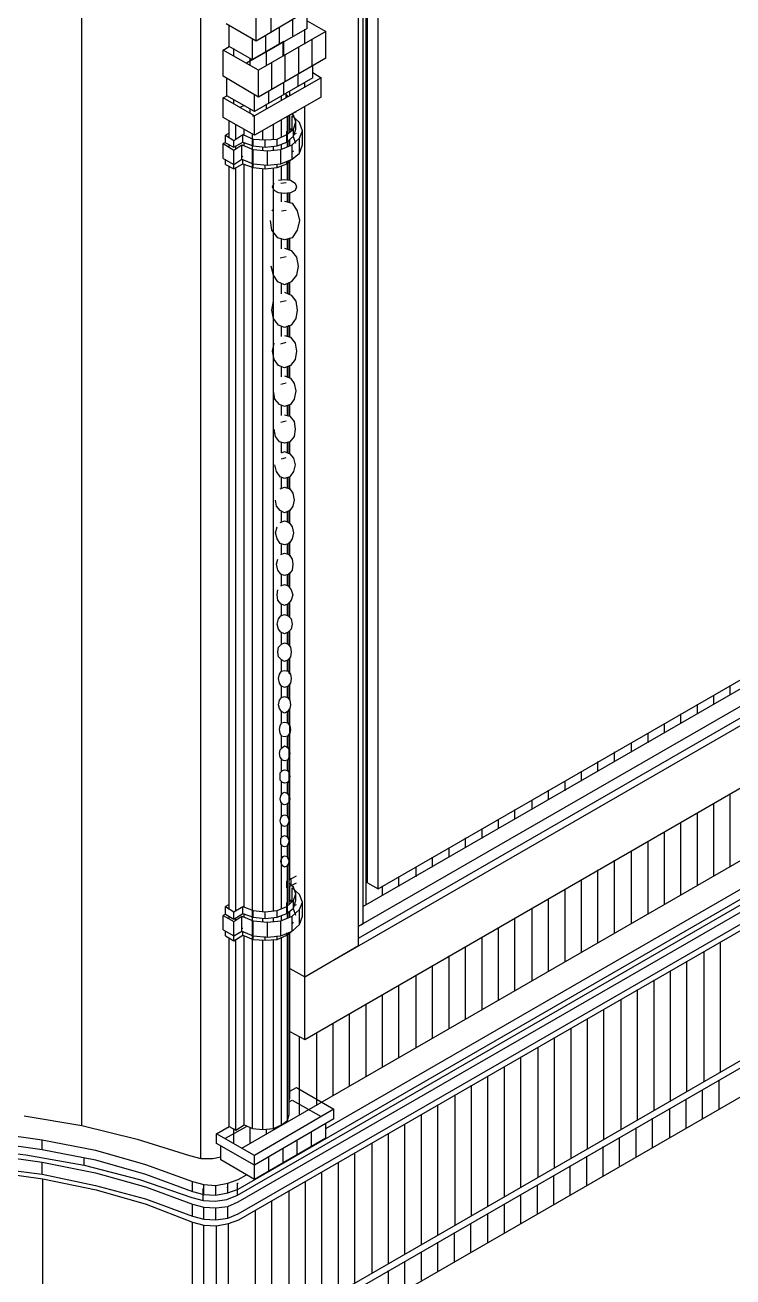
# Model space of a CAD drawing. Header units: inches. Extents: x 0.3 to 16.2, y 0.3 to 11.4.
# Drawn here: x 3.587 to 3.959, y 0.953 to 1.612 of the extents above; entities that cross this region are included whole.
import ezdxf

# ---------------------------------------------------------------- set-up
doc = ezdxf.new("R2010")
doc.units = ezdxf.units.IN
doc.header["$LTSCALE"] = 0.009843
doc.header["$MEASUREMENT"] = 0
doc.layers.add('GEOMETRY', color=7, linetype='Continuous')

msp = doc.modelspace()

# ---------------------------------------------------------------- linework, layer by layer
at = {"layer": 'GEOMETRY'}
for p, q in [((3.61654, 1.03228), (3.61654, 1.71614)), ((3.67913, 1.01496), (3.67913, 1.69843)), ((3.7622, 1.12717), (3.7622, 1.64528)), ((3.76457, 1.13858), (3.76457, 1.64409)), ((3.76614, 1.14843), (3.76614, 1.64488)), ((3.76693, 1.16024), (3.76693, 1.64291)), ((3.70827, 1.60354), (3.70827, 1.63819)), ((3.71614, 1.60827), (3.71614, 1.64134)), ((3.77244, 1.15709), (3.77244, 1.63976)), ((3.73976, 1.62205), (3.70827, 1.60354)), ((3.73504, 1.61024), (3.73504, 1.6189)), ((3.70827, 1.60354), (3.69252, 1.6126)), ((3.69409, 1.60079), (3.69409, 1.61181)), ((3.73504, 1.61024), (3.7063, 1.5937)), ((3.72047, 1.60197), (3.72047, 1.61063)), ((3.72756, 1.6063), (3.72756, 1.61496)), ((3.73386, 1.60197), (3.73386, 1.60984)), ((3.73504, 1.61417), (3.74488, 1.60866)), ((3.70315, 1.59213), (3.72283, 1.60354)), ((3.7063, 1.5937), (3.7063, 1.60472)), ((3.74488, 1.60866), (3.70945, 1.58819)), ((3.74488, 1.60866), (3.70945, 1.58819)), ((3.71339, 1.59803), (3.71339, 1.60669)), ((3.72244, 1.59567), (3.72244, 1.60315)), ((3.72283, 1.59567), (3.72283, 1.60354)), ((3.7378, 1.59055), (3.7378, 1.60433)), ((3.74488, 1.59449), (3.74488, 1.60866)), ((3.69094, 1.59882), (3.69409, 1.60079)), ((3.70945, 1.58819), (3.69094, 1.59882)), ((3.70945, 1.58819), (3.69094, 1.59882)), ((3.69094, 1.58504), (3.69094, 1.59882)), ((3.7063, 1.5937), (3.69409, 1.60079)), ((3.69646, 1.59567), (3.69646, 1.59961)), ((3.71378, 1.59055), (3.71378, 1.59843)), ((3.72362, 1.58228), (3.72362, 1.59646)), ((3.73071, 1.58622), (3.73071, 1.60039)), ((3.70512, 1.59055), (3.70512, 1.59449)), ((3.74488, 1.59449), (3.70945, 1.57402)), ((3.71654, 1.57835), (3.71654, 1.59213)), ((3.73819, 1.58425), (3.73819, 1.59055)), ((3.70945, 1.57402), (3.69094, 1.58504)), ((3.69291, 1.5748), (3.69291, 1.58386)), ((3.74252, 1.58425), (3.70748, 1.56417)), ((3.74252, 1.58425), (3.70748, 1.56417)), ((3.73819, 1.58425), (3.70748, 1.56654)), ((3.70945, 1.57402), (3.70945, 1.58819)), ((3.73031, 1.57992), (3.73031, 1.58622)), ((3.73819, 1.58701), (3.74252, 1.58425)), ((3.74252, 1.57402), (3.74252, 1.58425)), ((3.71496, 1.57087), (3.71496, 1.57717)), ((3.72283, 1.57559), (3.72283, 1.58189)), ((3.72598, 1.5748), (3.72598, 1.57717)), ((3.73386, 1.57913), (3.73386, 1.58189)), ((3.69094, 1.57362), (3.69291, 1.5748)), ((3.70748, 1.56417), (3.69094, 1.57362)), ((3.70748, 1.56417), (3.69094, 1.57362)), ((3.69094, 1.56339), (3.69094, 1.57362)), ((3.70748, 1.56654), (3.69291, 1.5748)), ((3.69646, 1.57047), (3.69646, 1.57283)), ((3.70197, 1.56969), (3.69961, 1.5685)), ((3.70748, 1.56654), (3.70748, 1.57559)), ((3.74252, 1.57402), (3.70748, 1.55394)), ((3.71378, 1.56772), (3.71378, 1.57047)), ((3.72165, 1.57244), (3.72165, 1.5748)), ((3.7248, 1.5748), (3.72362, 1.57598)), ((3.72402, 1.57362), (3.72402, 1.57598)), ((3.7248, 1.57402), (3.7248, 1.5748)), ((3.70748, 1.55394), (3.69094, 1.56339)), ((3.70512, 1.56535), (3.70512, 1.56772)), ((3.7063, 1.56417), (3.70748, 1.56417)), ((3.7063, 1.56417), (3.70748, 1.56417)), ((3.70748, 1.55394), (3.70748, 1.56417)), ((3.72441, 1.56378), (3.7248, 1.56378)), ((3.7248, 1.54803), (3.7248, 1.56378)), ((3.72559, 1.56457), (3.72953, 1.56654)), ((3.72559, 1.55551), (3.72559, 1.56457)), ((3.72598, 1.55709), (3.72598, 1.56457)), ((3.72795, 1.56457), (3.72717, 1.56535)), ((3.7311, 1.56063), (3.72717, 1.56417)), ((3.72717, 1.5563), (3.72717, 1.56417)), ((3.72913, 1.56102), (3.72795, 1.56457)), ((3.73386, 1.11063), (3.73386, 1.56929)), ((3.69409, 1.55276), (3.69409, 1.56142)), ((3.69764, 1.55197), (3.69764, 1.55945)), ((3.70197, 1.55394), (3.70197, 1.55709)), ((3.71732, 1.55197), (3.71732, 1.55945)), ((3.72165, 1.55315), (3.72165, 1.5622)), ((3.72165, 1.55315), (3.72165, 1.5622)), ((3.72441, 1.55433), (3.72795, 1.55709)), ((3.72441, 1.55433), (3.72795, 1.55709)), ((3.72559, 1.55669), (3.72717, 1.55748)), ((3.72559, 1.55669), (3.72717, 1.55748)), ((3.72677, 1.5563), (3.72677, 1.55748)), ((3.72795, 1.55709), (3.72913, 1.56102)), ((3.72795, 1.55709), (3.72913, 1.56102)), ((3.72795, 1.55354), (3.72795, 1.55709)), ((3.72795, 1.55354), (3.72913, 1.55709)), ((3.72913, 1.55709), (3.72913, 1.56102)), ((3.73268, 1.5563), (3.7311, 1.56063)), ((3.69213, 1.55), (3.69094, 1.54961)), ((3.69409, 1.55512), (3.69213, 1.55394)), ((3.69213, 1.55394), (3.69646, 1.55118)), ((3.69213, 1.55394), (3.69646, 1.55118)), ((3.69213, 1.55), (3.69213, 1.55394)), ((3.69213, 1.55), (3.69646, 1.54764)), ((3.69646, 1.55118), (3.70118, 1.55433)), ((3.69646, 1.55118), (3.70118, 1.55433)), ((3.69646, 1.54764), (3.69646, 1.55118)), ((3.69646, 1.54764), (3.70118, 1.55039)), ((3.70118, 1.55039), (3.70118, 1.55433)), ((3.70118, 1.55433), (3.70669, 1.55197)), ((3.70118, 1.55433), (3.70669, 1.55197)), ((3.70118, 1.55039), (3.70669, 1.54843)), ((3.70197, 1.54843), (3.70197, 1.55)), ((3.7063, 1.03071), (3.7063, 1.55433)), ((3.70669, 1.54843), (3.70669, 1.55197)), ((3.70669, 1.55197), (3.71299, 1.55157)), ((3.70669, 1.55197), (3.71299, 1.55157)), ((3.71181, 1.55157), (3.71181, 1.5563)), ((3.71299, 1.55157), (3.71929, 1.55197)), ((3.71299, 1.55157), (3.71929, 1.55197)), ((3.71299, 1.54764), (3.71299, 1.55157)), ((3.71929, 1.55197), (3.72441, 1.55433)), ((3.71929, 1.55197), (3.72441, 1.55433)), ((3.71929, 1.54843), (3.71929, 1.55197)), ((3.71929, 1.54843), (3.72441, 1.55039)), ((3.72441, 1.55591), (3.7248, 1.5563)), ((3.72441, 1.55591), (3.7248, 1.5563)), ((3.7248, 1.55591), (3.72441, 1.55591)), ((3.72441, 1.55236), (3.72441, 1.55591)), ((3.72441, 1.55039), (3.72441, 1.55433)), ((3.72441, 1.55039), (3.72795, 1.55354)), ((3.72559, 1.54843), (3.72559, 1.55157)), ((3.72598, 1.54843), (3.72598, 1.55197)), ((3.72717, 1.54882), (3.7311, 1.55236)), ((3.72717, 1.54882), (3.7311, 1.55236)), ((3.72795, 1.55315), (3.72756, 1.55315)), ((3.72795, 1.55433), (3.72953, 1.55512)), ((3.72913, 1.54961), (3.72795, 1.55315)), ((3.7311, 1.55236), (3.73268, 1.5563)), ((3.7311, 1.55236), (3.73268, 1.5563)), ((3.7311, 1.54449), (3.7311, 1.55236)), ((3.73268, 1.54882), (3.73268, 1.5563)), ((3.69094, 1.54961), (3.69646, 1.54606)), ((3.69094, 1.54961), (3.69646, 1.54606)), ((3.69094, 1.54173), (3.69094, 1.54961)), ((3.69409, 1.54764), (3.69409, 1.54882)), ((3.69646, 1.54606), (3.70079, 1.54882)), ((3.69646, 1.54606), (3.70079, 1.54882)), ((3.69646, 1.53858), (3.69646, 1.54606)), ((3.69764, 1.54685), (3.69764, 1.54803)), ((3.70079, 1.54134), (3.70079, 1.54882)), ((3.70079, 1.54882), (3.70669, 1.54646)), ((3.70079, 1.54882), (3.70669, 1.54646)), ((3.70669, 1.54843), (3.71299, 1.54764)), ((3.70669, 1.53898), (3.70669, 1.54646)), ((3.70669, 1.54646), (3.71417, 1.54567)), ((3.70669, 1.54646), (3.71417, 1.54567)), ((3.71181, 1.54606), (3.71181, 1.54764)), ((3.71299, 1.54764), (3.71929, 1.54843)), ((3.71417, 1.54567), (3.72126, 1.54646)), ((3.71417, 1.54567), (3.72126, 1.54646)), ((3.71417, 1.53819), (3.71417, 1.54567)), ((3.71732, 1.54606), (3.71732, 1.54803)), ((3.72126, 1.54646), (3.72717, 1.54882)), ((3.72126, 1.54646), (3.72717, 1.54882)), ((3.72126, 1.53898), (3.72126, 1.54646)), ((3.72165, 1.54685), (3.72165, 1.54921)), ((3.72165, 1.54685), (3.72165, 1.54921)), ((3.72717, 1.54134), (3.72717, 1.54882)), ((3.72717, 1.54528), (3.72795, 1.54567)), ((3.72717, 1.54528), (3.72795, 1.54567)), ((3.72717, 1.54134), (3.7311, 1.54449)), ((3.7311, 1.54449), (3.73268, 1.54882)), ((3.69094, 1.54173), (3.69646, 1.53858)), ((3.69213, 1.53858), (3.69213, 1.54134)), ((3.69213, 1.53858), (3.69646, 1.53622)), ((3.69409, 1.14606), (3.69409, 1.5374)), ((3.69646, 1.53858), (3.70079, 1.54134)), ((3.69646, 1.53622), (3.69646, 1.53976)), ((3.69646, 1.53622), (3.70118, 1.53898)), ((3.69764, 1.14567), (3.69764, 1.53661)), ((3.70079, 1.54252), (3.70118, 1.54291)), ((3.70079, 1.54252), (3.70118, 1.54291)), ((3.70079, 1.54134), (3.70669, 1.53898)), ((3.70118, 1.53898), (3.70118, 1.54094)), ((3.70118, 1.53898), (3.70669, 1.53701)), ((3.70197, 1.14764), (3.70197, 1.53858)), ((3.70669, 1.53701), (3.70669, 1.54055)), ((3.70669, 1.54055), (3.70669, 1.54055)), ((3.70669, 1.54055), (3.70669, 1.54055)), ((3.70669, 1.53898), (3.71417, 1.53819)), ((3.70669, 1.53701), (3.71299, 1.53622)), ((3.71299, 1.53622), (3.71299, 1.53819)), ((3.71299, 1.53622), (3.71929, 1.53701)), ((3.71417, 1.53819), (3.72126, 1.53898)), ((3.71732, 1.14567), (3.71732, 1.53661)), ((3.71929, 1.53701), (3.72441, 1.53898)), ((3.71929, 1.53701), (3.71929, 1.53858)), ((3.72126, 1.53898), (3.72717, 1.54134)), ((3.72165, 1.53031), (3.72165, 1.5378)), ((3.72165, 1.53031), (3.72165, 1.5378)), ((3.72441, 1.53898), (3.72795, 1.54213)), ((3.72441, 1.53898), (3.72441, 1.54016)), ((3.7248, 1.53031), (3.7248, 1.54016)), ((3.72559, 1.53031), (3.72559, 1.54016)), ((3.72598, 1.53031), (3.72598, 1.54055)), ((3.71181, 1.14528), (3.71181, 1.53622)), ((3.72008, 1.53031), (3.72323, 1.53071)), ((3.72323, 1.53071), (3.72638, 1.53031)), ((3.72638, 1.53031), (3.72874, 1.52874)), ((3.71693, 1.52677), (3.71772, 1.52874)), ((3.71772, 1.5248), (3.71693, 1.52677)), ((3.72008, 1.52362), (3.71772, 1.5248)), ((3.72323, 1.52323), (3.72008, 1.52362)), ((3.72126, 1.52874), (3.72402, 1.52913)), ((3.72638, 1.52362), (3.72323, 1.52323)), ((3.72559, 1.5185), (3.72559, 1.52362)), ((3.72598, 1.5185), (3.72598, 1.52362)), ((3.72874, 1.5248), (3.72638, 1.52362)), ((3.72874, 1.52874), (3.72953, 1.52677)), ((3.72953, 1.52677), (3.72874, 1.5248)), ((3.72165, 1.5189), (3.72165, 1.52323)), ((3.72165, 1.5189), (3.72165, 1.52323)), ((3.72323, 1.51929), (3.72717, 1.51811)), ((3.7248, 1.5189), (3.7248, 1.52323)), ((3.72717, 1.51811), (3.72992, 1.51417)), ((3.71654, 1.51417), (3.71732, 1.51496)), ((3.72165, 1.51417), (3.72402, 1.51457)), ((3.72992, 1.51417), (3.7311, 1.50906)), ((3.71654, 1.50394), (3.71575, 1.50906)), ((3.71969, 1.5), (3.71654, 1.50394)), ((3.72992, 1.50394), (3.72717, 1.5)), ((3.7311, 1.50906), (3.72992, 1.50394)), ((3.72323, 1.49882), (3.71969, 1.5)), ((3.72165, 1.49409), (3.72165, 1.49921)), ((3.72165, 1.49409), (3.72165, 1.49921)), ((3.72717, 1.5), (3.72323, 1.49882)), ((3.7248, 1.49409), (3.7248, 1.49921)), ((3.72559, 1.4937), (3.72559, 1.49961)), ((3.72598, 1.4937), (3.72598, 1.5)), ((3.72323, 1.49449), (3.72677, 1.49331)), ((3.72677, 1.49331), (3.72953, 1.48976)), ((3.71732, 1.48031), (3.71614, 1.48504)), ((3.72087, 1.48937), (3.72402, 1.49016)), ((3.72953, 1.48976), (3.73031, 1.48504)), ((3.73031, 1.48504), (3.72953, 1.48031)), ((3.71969, 1.47677), (3.71732, 1.48031)), ((3.72953, 1.48031), (3.72677, 1.47677)), ((3.72323, 1.4752), (3.71969, 1.47677)), ((3.72165, 1.47047), (3.72165, 1.47598)), ((3.72165, 1.47047), (3.72165, 1.47598)), ((3.72677, 1.47677), (3.72323, 1.4752)), ((3.72323, 1.47126), (3.72677, 1.46969)), ((3.7248, 1.47047), (3.7248, 1.47598)), ((3.72559, 1.47008), (3.72559, 1.47638)), ((3.72598, 1.47008), (3.72598, 1.47638)), ((3.71654, 1.46181), (3.71732, 1.46654)), ((3.72087, 1.46614), (3.72402, 1.46693)), ((3.72677, 1.46969), (3.72913, 1.46654)), ((3.72913, 1.46654), (3.72992, 1.46181)), ((3.71732, 1.45748), (3.71654, 1.46181)), ((3.72008, 1.45394), (3.71732, 1.45748)), ((3.72913, 1.45748), (3.72677, 1.45394)), ((3.72992, 1.46181), (3.72913, 1.45748)), ((3.72323, 1.45276), (3.72008, 1.45394)), ((3.72165, 1.44803), (3.72165, 1.45354)), ((3.72165, 1.44803), (3.72165, 1.45354)), ((3.72677, 1.45394), (3.72323, 1.45276)), ((3.7248, 1.44803), (3.7248, 1.45354)), ((3.72559, 1.44764), (3.72559, 1.45394)), ((3.72598, 1.44764), (3.72598, 1.45394)), ((3.71693, 1.44016), (3.71772, 1.44449)), ((3.72126, 1.44409), (3.72402, 1.44488)), ((3.72323, 1.44843), (3.72638, 1.44764)), ((3.72638, 1.44764), (3.72874, 1.44449)), ((3.72874, 1.44449), (3.72953, 1.44016)), ((3.71772, 1.43583), (3.71693, 1.44016)), ((3.72953, 1.44016), (3.72874, 1.43583)), ((3.72008, 1.43268), (3.71772, 1.43583)), ((3.72323, 1.4315), (3.72008, 1.43268)), ((3.72165, 1.42677), (3.72165, 1.43228)), ((3.72165, 1.42677), (3.72165, 1.43228)), ((3.72638, 1.43268), (3.72323, 1.4315)), ((3.7248, 1.42677), (3.7248, 1.43189)), ((3.72559, 1.42638), (3.72559, 1.43228)), ((3.72598, 1.42638), (3.72598, 1.43268)), ((3.72874, 1.43583), (3.72638, 1.43268)), ((3.72323, 1.42717), (3.72638, 1.42598)), ((3.72638, 1.42598), (3.72835, 1.42323)), ((3.71811, 1.41496), (3.71732, 1.41929)), ((3.72126, 1.42283), (3.72402, 1.42362)), ((3.72835, 1.42323), (3.72913, 1.41929)), ((3.72913, 1.41929), (3.72835, 1.41496)), ((3.73386, 1.11063), (4.27402, 1.42244)), ((3.73386, 1.11063), (4.27402, 1.42244)), ((3.77244, 1.15709), (4.2248, 1.41811)), ((3.72047, 1.4122), (3.71811, 1.41496)), ((3.72323, 1.41102), (3.72047, 1.4122)), ((3.72165, 1.4063), (3.72165, 1.41181)), ((3.72165, 1.4063), (3.72165, 1.41181)), ((3.72638, 1.4122), (3.72323, 1.41102)), ((3.7248, 1.4063), (3.7248, 1.41181)), ((3.72559, 1.40591), (3.72559, 1.4122)), ((3.72598, 1.40591), (3.72598, 1.4122)), ((3.72835, 1.41496), (3.72638, 1.4122)), ((3.7622, 1.1374), (4.24213, 1.41417)), ((3.7622, 1.1374), (4.24213, 1.41417)), ((4.22913, 1.41575), (3.76457, 1.14764)), ((3.72323, 1.40669), (3.72598, 1.40591)), ((3.72598, 1.40591), (3.72835, 1.40315)), ((3.7622, 1.1311), (4.24213, 1.40787)), ((3.7185, 1.39528), (3.71772, 1.39921)), ((3.72126, 1.40276), (3.72402, 1.40354)), ((3.72835, 1.40315), (3.72874, 1.39921)), ((3.72874, 1.39921), (3.72835, 1.39528)), ((3.72047, 1.39252), (3.7185, 1.39528)), ((3.72323, 1.39173), (3.72047, 1.39252)), ((3.72165, 1.38661), (3.72165, 1.39213)), ((3.72165, 1.38661), (3.72165, 1.39213)), ((3.72598, 1.39252), (3.72323, 1.39173)), ((3.7248, 1.38661), (3.7248, 1.39213)), ((3.72559, 1.38622), (3.72559, 1.39252)), ((3.72835, 1.39528), (3.72598, 1.39252)), ((3.72598, 1.38622), (3.72598, 1.39252)), ((3.72165, 1.38661), (3.72323, 1.3874)), ((3.72323, 1.3874), (3.72598, 1.38622)), ((3.72598, 1.38622), (3.72795, 1.38386)), ((3.73386, 1.07756), (4.27402, 1.38976)), ((3.7189, 1.37677), (3.71811, 1.38031)), ((3.72165, 1.38346), (3.72402, 1.38425)), ((3.72795, 1.38386), (3.72874, 1.38031)), ((3.72874, 1.38031), (3.72795, 1.37677)), ((3.72087, 1.37402), (3.7189, 1.37677)), ((3.72323, 1.37323), (3.72087, 1.37402)), ((3.72165, 1.36811), (3.72165, 1.37362)), ((3.72165, 1.36811), (3.72165, 1.37362)), ((3.72598, 1.37402), (3.72323, 1.37323)), ((3.7248, 1.36811), (3.7248, 1.37362)), ((3.72559, 1.36772), (3.72559, 1.37402)), ((3.72795, 1.37677), (3.72598, 1.37402)), ((3.72598, 1.36732), (3.72598, 1.37402)), ((3.72087, 1.36772), (3.72323, 1.3685)), ((3.72323, 1.3685), (3.72598, 1.36772)), ((3.72598, 1.36772), (3.72756, 1.36535)), ((3.72756, 1.36535), (3.72835, 1.36181)), ((3.7189, 1.35866), (3.7185, 1.36181)), ((3.72087, 1.3563), (3.7189, 1.35866)), ((3.72756, 1.35866), (3.72598, 1.3563)), ((3.72835, 1.36181), (3.72756, 1.35866)), ((3.69882, 0.99882), (4.31378, 1.35394)), ((3.72323, 1.35512), (3.72087, 1.3563)), ((3.72165, 1.35), (3.72165, 1.35591)), ((3.72165, 1.35), (3.72165, 1.35591)), ((3.72598, 1.3563), (3.72323, 1.35512)), ((3.7248, 1.35039), (3.7248, 1.35591)), ((3.72559, 1.34961), (3.72559, 1.3563)), ((3.72598, 1.34921), (3.72598, 1.35669)), ((3.69843, 0.99567), (4.30866, 1.34803)), ((3.69882, 0.99213), (4.31457, 1.34764)), ((3.69882, 0.99213), (4.31457, 1.34764)), ((3.7185, 1.34449), (3.71929, 1.34764)), ((3.72087, 1.35), (3.72323, 1.35079)), ((3.72323, 1.35079), (3.72559, 1.35)), ((3.72559, 1.35), (3.72717, 1.34764)), ((3.72717, 1.34764), (3.72795, 1.34449)), ((3.69882, 0.98583), (4.31457, 1.34134)), ((3.69921, 0.98268), (4.31969, 1.34094)), ((3.69921, 0.98268), (4.31969, 1.34094)), ((3.70079, 1.02047), (4.25866, 1.34252)), ((3.71929, 1.34134), (3.7185, 1.34449)), ((3.72087, 1.33898), (3.71929, 1.34134)), ((3.72323, 1.33819), (3.72087, 1.33898)), ((3.72165, 1.33307), (3.72165, 1.33898)), ((3.72165, 1.33307), (3.72165, 1.33898)), ((3.72559, 1.33898), (3.72323, 1.33819)), ((3.72717, 1.34134), (3.72559, 1.33898)), ((3.72559, 1.33268), (3.72559, 1.33937)), ((3.72598, 1.33228), (3.72598, 1.33976)), ((3.72795, 1.34449), (3.72717, 1.34134)), ((3.72126, 1.33307), (3.72323, 1.33386)), ((3.72323, 1.33386), (3.72559, 1.33307)), ((3.7248, 1.33307), (3.7248, 1.33858)), ((3.72559, 1.33307), (3.72717, 1.33071)), ((3.74488, 1.03071), (4.27205, 1.33504)), ((3.74488, 1.03071), (4.27205, 1.33504)), ((3.7189, 1.32795), (3.71969, 1.33071)), ((3.71969, 1.3248), (3.7189, 1.32795)), ((3.72717, 1.33071), (3.72756, 1.32795)), ((3.72756, 1.32795), (3.72717, 1.3248)), ((3.72126, 1.32283), (3.71969, 1.3248)), ((3.72323, 1.32205), (3.72126, 1.32283)), ((3.72165, 1.31693), (3.72165, 1.32244)), ((3.72165, 1.31693), (3.72165, 1.32244)), ((3.72559, 1.32283), (3.72323, 1.32205)), ((3.7248, 1.31693), (3.7248, 1.32244)), ((3.72717, 1.3248), (3.72559, 1.32283)), ((3.72559, 1.31614), (3.72559, 1.32323)), ((3.72598, 1.31575), (3.72598, 1.32362)), ((3.71929, 1.31181), (3.71969, 1.31457)), ((3.72126, 1.31654), (3.72323, 1.31732)), ((3.72323, 1.31732), (3.7252, 1.31654)), ((3.7252, 1.31654), (3.72677, 1.31457)), ((3.72677, 1.31457), (3.72756, 1.31181)), ((3.71969, 1.30906), (3.71929, 1.31181)), ((3.72126, 1.30709), (3.71969, 1.30906)), ((3.72323, 1.3063), (3.72126, 1.30709)), ((3.72165, 1.30118), (3.72165, 1.30669)), ((3.72165, 1.30118), (3.72165, 1.30669)), ((3.7252, 1.30709), (3.72323, 1.3063)), ((3.7248, 1.30118), (3.7248, 1.30669)), ((3.72677, 1.30906), (3.7252, 1.30709)), ((3.72559, 1.30039), (3.72559, 1.30748)), ((3.72598, 1.3), (3.72598, 1.30787)), ((3.72756, 1.31181), (3.72677, 1.30906)), ((3.71929, 1.29646), (3.72008, 1.29921)), ((3.72008, 1.29921), (3.72126, 1.30079)), ((3.72126, 1.30079), (3.72323, 1.30157)), ((3.72323, 1.30157), (3.7252, 1.30079)), ((3.7252, 1.30079), (3.72677, 1.29921)), ((3.72677, 1.29921), (3.72717, 1.29646)), ((3.72008, 1.2937), (3.71929, 1.29646)), ((3.72126, 1.29213), (3.72008, 1.2937)), ((3.72677, 1.2937), (3.7252, 1.29213)), ((3.72598, 1.28465), (3.72598, 1.29291)), ((3.72717, 1.29646), (3.72677, 1.2937)), ((3.72323, 1.29134), (3.72126, 1.29213)), ((3.72165, 1.28622), (3.72165, 1.29173)), ((3.72165, 1.28622), (3.72165, 1.29173)), ((3.72165, 1.28583), (3.72323, 1.28661)), ((3.7252, 1.29213), (3.72323, 1.29134)), ((3.72323, 1.28661), (3.7252, 1.28583)), ((3.7248, 1.28622), (3.7248, 1.29173)), ((3.72559, 1.28504), (3.72559, 1.29252)), ((3.71969, 1.28189), (3.72008, 1.28425)), ((3.72008, 1.27913), (3.71969, 1.28189)), ((3.72008, 1.28425), (3.72165, 1.28583)), ((3.7252, 1.28583), (3.72638, 1.28425)), ((3.72638, 1.28425), (3.72677, 1.28189)), ((3.72677, 1.28189), (3.72638, 1.27913)), ((3.72165, 1.27756), (3.72008, 1.27913)), ((3.72323, 1.27677), (3.72165, 1.27756)), ((3.72165, 1.27165), (3.72165, 1.27756)), ((3.72165, 1.27165), (3.72165, 1.27756)), ((3.7252, 1.27756), (3.72323, 1.27677)), ((3.7248, 1.27165), (3.7248, 1.27717)), ((3.72638, 1.27913), (3.7252, 1.27756)), ((3.72559, 1.27047), (3.72559, 1.27835)), ((3.72598, 1.27008), (3.72598, 1.27874)), ((3.69921, 0.91417), (4.31969, 1.27244)), ((3.69961, 0.91063), (4.32598, 1.27205)), ((3.69961, 0.91063), (4.32598, 1.27205)), ((3.72008, 1.26772), (3.72047, 1.27008)), ((3.72047, 1.26535), (3.72008, 1.26772)), ((3.72047, 1.27008), (3.72165, 1.27165)), ((3.72165, 1.27165), (3.72323, 1.27205)), ((3.72323, 1.27205), (3.7252, 1.27165)), ((3.7252, 1.27165), (3.72638, 1.27008)), ((3.72638, 1.27008), (3.72677, 1.26772)), ((3.72677, 1.26772), (3.72638, 1.26535)), ((3.72165, 1.26378), (3.72047, 1.26535)), ((3.72323, 1.26299), (3.72165, 1.26378)), ((3.72165, 1.25787), (3.72165, 1.26378)), ((3.72165, 1.25787), (3.72165, 1.26378)), ((3.7252, 1.26378), (3.72323, 1.26299)), ((3.7248, 1.25787), (3.7248, 1.26339)), ((3.72638, 1.26535), (3.7252, 1.26378)), ((3.72559, 1.25669), (3.72559, 1.26457)), ((3.72598, 1.2563), (3.72598, 1.26496)), ((3.95787, 1.25906), (3.95787, 1.26417)), ((3.69961, 0.89528), (4.32598, 1.25669)), ((3.72008, 1.25394), (3.72047, 1.2563)), ((3.72047, 1.25197), (3.72008, 1.25394)), ((3.72047, 1.2563), (3.72165, 1.25787)), ((3.72165, 1.25787), (3.72323, 1.25827)), ((3.72323, 1.25827), (3.7248, 1.25787)), ((3.7248, 1.25787), (3.72598, 1.2563)), ((3.72598, 1.2563), (3.72638, 1.25394)), ((3.72638, 1.25394), (3.72598, 1.25197)), ((3.94055, 1.24921), (3.94055, 1.25433)), ((3.94921, 1.25433), (3.94921, 1.25906)), ((3.72165, 1.25039), (3.72047, 1.25197)), ((3.72323, 1.24961), (3.72165, 1.25039)), ((3.72165, 1.24409), (3.72165, 1.25039)), ((3.72165, 1.24409), (3.72165, 1.25039)), ((3.7248, 1.25039), (3.72323, 1.24961)), ((3.72598, 1.25197), (3.7248, 1.25039)), ((3.7248, 1.24449), (3.7248, 1.25)), ((3.72559, 1.24331), (3.72559, 1.25157)), ((3.72598, 1.1622), (3.72598, 1.25197)), ((3.93189, 1.24409), (3.93189, 1.24921)), ((3.72047, 1.24094), (3.72087, 1.24291)), ((3.72087, 1.23898), (3.72047, 1.24094)), ((3.72087, 1.24291), (3.72165, 1.24449)), ((3.72165, 1.24449), (3.72323, 1.24488)), ((3.72323, 1.24488), (3.7248, 1.24449)), ((3.7248, 1.24449), (3.72598, 1.24291)), ((3.72598, 1.24291), (3.72638, 1.24094)), ((3.72638, 1.24094), (3.72598, 1.23898)), ((3.92323, 1.23898), (3.92323, 1.24409)), ((3.72165, 1.2374), (3.72087, 1.23898)), ((3.72323, 1.23701), (3.72165, 1.2374)), ((3.72165, 1.2311), (3.72165, 1.2374)), ((3.72165, 1.2311), (3.72165, 1.2374)), ((3.7248, 1.2374), (3.72323, 1.23701)), ((3.72598, 1.23898), (3.7248, 1.2374)), ((3.7248, 1.2315), (3.7248, 1.2374)), ((3.72559, 1.14882), (3.72559, 1.23858)), ((3.90591, 1.22913), (3.90591, 1.23386)), ((3.91457, 1.23386), (3.91457, 1.23898)), ((3.72047, 1.22835), (3.72087, 1.23031)), ((3.72087, 1.22638), (3.72047, 1.22835)), ((3.72087, 1.23031), (3.72205, 1.2315)), ((3.72205, 1.2315), (3.72323, 1.23228)), ((3.72323, 1.23228), (3.7248, 1.2315)), ((3.7248, 1.2315), (3.72559, 1.23031)), ((3.72559, 1.23031), (3.72598, 1.22835)), ((3.72598, 1.22835), (3.72559, 1.22638)), ((3.89685, 1.22402), (3.89685, 1.22913)), ((3.72205, 1.2248), (3.72087, 1.22638)), ((3.72165, 1.2189), (3.72165, 1.2252)), ((3.72165, 1.2189), (3.72165, 1.2252)), ((3.72323, 1.22441), (3.72205, 1.2248)), ((3.7248, 1.2248), (3.72323, 1.22441)), ((3.72559, 1.22638), (3.7248, 1.2248)), ((3.7248, 1.21929), (3.7248, 1.2248)), ((3.88819, 1.2189), (3.88819, 1.22402)), ((3.72087, 1.21811), (3.72205, 1.21929)), ((3.72087, 1.21614), (3.72087, 1.21811)), ((3.72087, 1.21417), (3.72087, 1.21614)), ((3.72205, 1.21299), (3.72087, 1.21417)), ((3.72165, 1.20669), (3.72165, 1.21339)), ((3.72165, 1.20669), (3.72165, 1.21339)), ((3.72205, 1.21929), (3.72323, 1.21969)), ((3.72323, 1.21969), (3.7248, 1.21929)), ((3.7248, 1.21929), (3.72559, 1.21811)), ((3.72559, 1.21417), (3.7248, 1.21299)), ((3.72559, 1.21811), (3.72598, 1.21614)), ((3.72598, 1.21614), (3.72559, 1.21417)), ((3.87087, 1.20866), (3.87087, 1.21378)), ((3.87953, 1.21378), (3.87953, 1.2189)), ((3.72126, 1.20591), (3.72205, 1.20748)), ((3.72323, 1.2126), (3.72205, 1.21299)), ((3.72205, 1.20748), (3.72323, 1.20787)), ((3.7248, 1.21299), (3.72323, 1.2126)), ((3.72323, 1.20787), (3.72441, 1.20748)), ((3.72441, 1.20748), (3.72559, 1.20591)), ((3.7248, 1.20709), (3.7248, 1.21299)), ((3.8622, 1.20394), (3.8622, 1.20906)), ((3.95787, 1.1689), (3.95787, 1.20709)), ((3.72087, 1.20433), (3.72126, 1.20591)), ((3.72126, 1.20276), (3.72087, 1.20433)), ((3.72205, 1.20157), (3.72126, 1.20276)), ((3.72165, 1.19528), (3.72165, 1.20197)), ((3.72165, 1.19528), (3.72165, 1.20197)), ((3.72323, 1.20118), (3.72205, 1.20157)), ((3.72441, 1.20157), (3.72323, 1.20118)), ((3.72559, 1.20276), (3.72441, 1.20157)), ((3.7248, 1.19567), (3.7248, 1.20157)), ((3.72559, 1.20591), (3.72598, 1.20433)), ((3.72598, 1.20433), (3.72559, 1.20276)), ((3.85354, 1.19882), (3.85354, 1.20394)), ((3.94921, 1.16378), (3.94921, 1.20197)), ((3.72087, 1.19291), (3.72126, 1.19449)), ((3.72126, 1.19449), (3.72205, 1.19567)), ((3.72205, 1.19567), (3.72323, 1.19606)), ((3.72323, 1.19606), (3.72441, 1.19567)), ((3.72441, 1.19567), (3.7252, 1.19449)), ((3.7252, 1.19449), (3.72559, 1.19291)), ((3.83583, 1.18858), (3.83583, 1.1937)), ((3.84449, 1.1937), (3.84449, 1.19882)), ((3.94055, 1.15906), (3.94055, 1.19685)), ((3.72126, 1.19134), (3.72087, 1.19291)), ((3.72205, 1.19016), (3.72126, 1.19134)), ((3.72165, 1.18386), (3.72165, 1.19094)), ((3.72165, 1.18386), (3.72165, 1.19094)), ((3.72323, 1.18976), (3.72205, 1.19016)), ((3.72441, 1.19016), (3.72323, 1.18976)), ((3.7252, 1.19134), (3.72441, 1.19016)), ((3.7248, 1.18425), (3.7248, 1.19055)), ((3.72559, 1.19291), (3.7252, 1.19134)), ((3.82717, 1.18346), (3.82717, 1.18858)), ((3.93189, 1.15394), (3.93189, 1.19213)), ((3.72126, 1.18346), (3.72205, 1.18465)), ((3.72126, 1.18228), (3.72126, 1.18346)), ((3.72126, 1.18071), (3.72126, 1.18228)), ((3.72205, 1.17953), (3.72126, 1.18071)), ((3.72205, 1.18465), (3.72323, 1.18504)), ((3.72323, 1.18504), (3.72441, 1.18465)), ((3.72441, 1.18465), (3.7252, 1.18346)), ((3.7252, 1.18071), (3.72441, 1.17953)), ((3.7252, 1.18346), (3.72559, 1.18228)), ((3.72559, 1.18228), (3.7252, 1.18071)), ((3.8185, 1.17874), (3.8185, 1.18386)), ((3.91457, 1.1437), (3.91457, 1.18189)), ((3.92323, 1.14882), (3.92323, 1.18701)), ((3.72165, 1.14685), (3.72165, 1.18031)), ((3.72165, 1.14685), (3.72165, 1.18031)), ((3.72165, 1.17283), (3.72244, 1.17402)), ((3.72323, 1.17913), (3.72205, 1.17953)), ((3.72244, 1.17402), (3.72323, 1.17441)), ((3.72441, 1.17953), (3.72323, 1.17913)), ((3.72323, 1.17441), (3.72441, 1.17402)), ((3.72441, 1.17402), (3.7252, 1.17283)), ((3.7248, 1.17362), (3.7248, 1.17992)), ((3.80984, 1.17362), (3.80984, 1.17874)), ((3.90591, 1.13898), (3.90591, 1.17677)), ((3.72126, 1.17165), (3.72165, 1.17283)), ((3.72165, 1.17008), (3.72126, 1.17165)), ((3.72244, 1.1689), (3.72165, 1.17008)), ((3.72323, 1.1685), (3.72244, 1.1689)), ((3.72441, 1.1689), (3.72323, 1.1685)), ((3.7252, 1.17008), (3.72441, 1.1689)), ((3.7248, 1.14134), (3.7248, 1.16969)), ((3.7252, 1.17283), (3.72559, 1.17165)), ((3.72559, 1.17165), (3.7252, 1.17008)), ((3.79252, 1.16339), (3.79252, 1.1685)), ((3.80118, 1.1685), (3.80118, 1.17362)), ((3.89685, 1.13386), (3.89685, 1.17205)), ((3.72441, 1.16102), (3.7248, 1.16142)), ((3.72441, 1.16102), (3.7248, 1.16142)), ((3.7248, 1.16102), (3.72441, 1.16102)), ((3.72441, 1.15748), (3.72441, 1.16102)), ((3.72559, 1.16181), (3.72953, 1.16378)), ((3.72559, 1.16181), (3.72953, 1.16378)), ((3.72677, 1.15866), (3.72677, 1.1626)), ((3.78346, 1.15827), (3.78346, 1.16339)), ((3.87953, 1.12362), (3.87953, 1.16181)), ((3.88819, 1.12874), (3.88819, 1.16693)), ((3.72441, 1.15748), (3.7248, 1.15748)), ((3.72559, 1.15827), (3.72953, 1.16024)), ((3.72795, 1.15787), (3.72559, 1.15984)), ((3.72598, 1.15079), (3.72598, 1.15827)), ((3.7311, 1.15394), (3.72717, 1.15748)), ((3.72717, 1.15), (3.72717, 1.15748)), ((3.72913, 1.15433), (3.72795, 1.15787)), ((3.72795, 1.15079), (3.72913, 1.15433)), ((3.72795, 1.15079), (3.72913, 1.15433)), ((3.72913, 1.15079), (3.72913, 1.15433)), ((3.76693, 1.16024), (3.77244, 1.15709)), ((3.7748, 1.15354), (3.7748, 1.15866)), ((3.87087, 1.1185), (3.87087, 1.15669)), ((3.69409, 1.14882), (3.69213, 1.14764)), ((3.69213, 1.14764), (3.69646, 1.14488)), ((3.69213, 1.14764), (3.69646, 1.14488)), ((3.69213, 1.1437), (3.69213, 1.14764)), ((3.69646, 1.14488), (3.70118, 1.14764)), ((3.69646, 1.14488), (3.70118, 1.14764)), ((3.70118, 1.14409), (3.70118, 1.14764)), ((3.70118, 1.14764), (3.70669, 1.14567)), ((3.70118, 1.14764), (3.70669, 1.14567)), ((3.71929, 1.14567), (3.72441, 1.14764)), ((3.71929, 1.14567), (3.72441, 1.14764)), ((3.72441, 1.14764), (3.72795, 1.15079)), ((3.72441, 1.14764), (3.72795, 1.15079)), ((3.72441, 1.14961), (3.7248, 1.15)), ((3.72441, 1.14961), (3.7248, 1.15)), ((3.7248, 1.14961), (3.72441, 1.14961)), ((3.72441, 1.14606), (3.72441, 1.14961)), ((3.72441, 1.14409), (3.72441, 1.14764)), ((3.72559, 1.15039), (3.72717, 1.15118)), ((3.72559, 1.15039), (3.72717, 1.15118)), ((3.72677, 1.15), (3.72677, 1.15118)), ((3.72795, 1.14685), (3.72795, 1.15079)), ((3.72795, 1.14685), (3.72913, 1.15079)), ((3.72795, 1.14803), (3.72953, 1.14882)), ((3.73268, 1.15), (3.7311, 1.15394)), ((3.7311, 1.14606), (3.73268, 1.15)), ((3.7311, 1.14606), (3.73268, 1.15)), ((3.73268, 1.14252), (3.73268, 1.15)), ((3.8622, 1.11378), (3.8622, 1.15157)), ((3.69213, 1.1437), (3.69094, 1.14291)), ((3.69094, 1.14291), (3.69646, 1.13976)), ((3.69094, 1.14291), (3.69646, 1.13976)), ((3.69094, 1.13543), (3.69094, 1.14291)), ((3.69213, 1.1437), (3.69646, 1.14094)), ((3.69409, 1.14094), (3.69409, 1.14252)), ((3.69646, 1.14094), (3.69646, 1.14488)), ((3.69646, 1.14094), (3.70118, 1.14409)), ((3.69646, 1.13976), (3.70079, 1.14252)), ((3.69646, 1.13976), (3.70079, 1.14252)), ((3.69764, 1.14055), (3.69764, 1.14173)), ((3.70079, 1.13465), (3.70079, 1.14252)), ((3.70079, 1.14252), (3.70669, 1.14016)), ((3.70079, 1.14252), (3.70669, 1.14016)), ((3.70118, 1.14409), (3.70669, 1.14213)), ((3.70197, 1.14213), (3.70197, 1.1437)), ((3.70669, 1.14213), (3.70669, 1.14567)), ((3.70669, 1.14567), (3.71299, 1.14488)), ((3.70669, 1.14567), (3.71299, 1.14488)), ((3.70669, 1.14213), (3.71299, 1.14134)), ((3.71181, 1.13937), (3.71181, 1.14134)), ((3.71299, 1.14488), (3.71929, 1.14567)), ((3.71299, 1.14488), (3.71929, 1.14567)), ((3.71299, 1.14134), (3.71299, 1.14488)), ((3.71299, 1.14134), (3.71929, 1.14213)), ((3.71732, 1.13976), (3.71732, 1.14173)), ((3.71929, 1.14213), (3.71929, 1.14567)), ((3.71929, 1.14213), (3.72441, 1.14409)), ((3.72126, 1.14016), (3.72717, 1.14252)), ((3.72126, 1.14016), (3.72717, 1.14252)), ((3.72165, 1.14016), (3.72165, 1.14291)), ((3.72165, 1.14016), (3.72165, 1.14291)), ((3.72441, 1.14409), (3.72795, 1.14685)), ((3.72559, 1.14173), (3.72559, 1.14528)), ((3.72598, 1.14213), (3.72598, 1.14528)), ((3.72717, 1.14252), (3.7311, 1.14606)), ((3.72717, 1.14252), (3.7311, 1.14606)), ((3.72717, 1.13465), (3.72717, 1.14252)), ((3.72795, 1.14646), (3.72756, 1.14685)), ((3.72913, 1.14291), (3.72795, 1.14646)), ((3.7311, 1.13819), (3.7311, 1.14606)), ((3.7311, 1.13819), (3.73268, 1.14252)), ((3.84449, 1.10354), (3.84449, 1.14173)), ((3.85354, 1.10866), (3.85354, 1.14685)), ((3.69094, 1.13543), (3.69646, 1.13228)), ((3.69213, 1.13228), (3.69213, 1.13465)), ((3.69646, 1.13228), (3.69646, 1.13976)), ((3.69646, 1.13228), (3.70079, 1.13465)), ((3.70079, 1.13622), (3.70118, 1.13622)), ((3.70079, 1.13622), (3.70118, 1.13622)), ((3.70079, 1.13465), (3.70669, 1.13228)), ((3.70118, 1.13268), (3.70118, 1.13465)), ((3.70669, 1.13228), (3.70669, 1.14016)), ((3.70669, 1.14016), (3.71417, 1.13937)), ((3.70669, 1.14016), (3.71417, 1.13937)), ((3.70669, 1.13031), (3.70669, 1.13425)), ((3.70669, 1.13425), (3.70669, 1.13425)), ((3.70669, 1.13425), (3.70669, 1.13425)), ((3.71417, 1.13937), (3.72126, 1.14016)), ((3.71417, 1.13937), (3.72126, 1.14016)), ((3.71417, 1.1315), (3.71417, 1.13937)), ((3.72126, 1.13228), (3.72126, 1.14016)), ((3.72126, 1.13228), (3.72717, 1.13465)), ((3.72441, 1.13268), (3.72795, 1.13543)), ((3.72717, 1.13858), (3.72795, 1.13937)), ((3.72717, 1.13858), (3.72795, 1.13937)), ((3.72717, 1.13465), (3.7311, 1.13819)), ((3.7622, 1.1374), (3.76457, 1.13858)), ((3.83583, 1.09843), (3.83583, 1.13661)), ((3.69213, 1.13228), (3.69646, 1.12953)), ((3.69409, 1.03189), (3.69409, 1.1311)), ((3.69646, 1.12953), (3.69646, 1.13346)), ((3.69646, 1.12953), (3.70118, 1.13268)), ((3.69764, 1.02992), (3.69764, 1.13031)), ((3.70118, 1.13268), (3.70669, 1.13031)), ((3.70197, 1.03268), (3.70197, 1.13228)), ((3.70669, 1.13228), (3.71417, 1.1315)), ((3.70669, 1.13031), (3.71299, 1.12992)), ((3.71181, 1.03031), (3.71181, 1.12992)), ((3.71299, 1.12992), (3.71299, 1.13189)), ((3.71299, 1.12992), (3.71929, 1.13031)), ((3.71417, 1.1315), (3.72126, 1.13228)), ((3.71732, 1.03071), (3.71732, 1.13031)), ((3.71929, 1.13031), (3.72441, 1.13268)), ((3.71929, 1.13031), (3.71929, 1.13228)), ((3.72165, 1.03268), (3.72165, 1.1315)), ((3.72165, 1.04409), (3.72165, 1.1315)), ((3.72441, 1.13268), (3.72441, 1.13386)), ((3.7248, 1.03504), (3.7248, 1.13386)), ((3.72559, 1.03819), (3.72559, 1.13386)), ((3.72598, 1.04646), (3.72598, 1.13386)), ((3.82717, 1.09331), (3.82717, 1.1315)), ((3.95276, 1.06063), (3.95276, 1.12913)), ((3.73386, 1.11063), (3.7622, 1.12717)), ((3.80984, 1.08346), (3.80984, 1.12165)), ((3.8185, 1.08858), (3.8185, 1.12638)), ((3.94409, 1.05551), (3.94409, 1.12402)), ((3.72598, 1.11496), (3.73386, 1.11063)), ((3.72598, 1.11496), (3.73386, 1.11063)), ((3.72598, 1.11496), (3.73386, 1.11063)), ((3.80118, 1.07835), (3.80118, 1.11654)), ((3.93504, 1.05039), (3.93504, 1.1189)), ((3.73386, 1.07756), (3.73386, 1.11063)), ((3.79252, 1.07323), (3.79252, 1.11142)), ((3.91772, 1.04016), (3.91772, 1.10906)), ((3.92638, 1.04528), (3.92638, 1.11378)), ((3.78346, 1.06811), (3.78346, 1.1063)), ((3.90906, 1.03543), (3.90906, 1.10394)), ((3.76614, 1.05827), (3.76614, 1.09646)), ((3.7748, 1.06339), (3.7748, 1.10118)), ((3.90039, 1.03031), (3.90039, 1.09882)), ((3.75748, 1.05315), (3.75748, 1.09134)), ((3.88268, 1.02008), (3.88268, 1.08858)), ((3.89134, 1.0252), (3.89134, 1.0937)), ((3.72598, 1.08189), (3.73386, 1.07756)), ((3.74882, 1.04803), (3.74882, 1.08622)), ((3.87402, 1.01496), (3.87402, 1.08346)), ((3.7311, 1.03819), (3.7311, 1.07913)), ((3.74016, 1.04291), (3.74016, 1.0811)), ((3.86535, 1.00984), (3.86535, 1.07874)), ((3.84764, 1), (3.84764, 1.0685)), ((3.85669, 1.00512), (3.85669, 1.07362)), ((3.83898, 0.99488), (3.83898, 1.06339)), ((3.83031, 0.98976), (3.83031, 1.05827)), ((3.95197, 1.04094), (3.95197, 1.0563)), ((3.72598, 1.05039), (3.72953, 1.05236)), ((3.72953, 1.05236), (3.74921, 1.04094)), ((3.82165, 0.98465), (3.82165, 1.05354)), ((3.94331, 1.03583), (3.94331, 1.05118)), ((3.72559, 1.04646), (3.72598, 1.04646)), ((3.72559, 1.04488), (3.72717, 1.04567)), ((3.72717, 1.04567), (3.74252, 1.03701)), ((3.80394, 0.9748), (3.80394, 1.04331)), ((3.81299, 0.97992), (3.81299, 1.04843)), ((3.93465, 1.0311), (3.93465, 1.04606)), ((3.58622, 1.0374), (3.61654, 1.03228)), ((3.74921, 1.04094), (3.70748, 1.01654)), ((3.74921, 1.04094), (3.70748, 1.01654)), ((3.74921, 1.03583), (3.70748, 1.01142)), ((3.7248, 1.03504), (3.72559, 1.03819)), ((3.74921, 1.03583), (3.74921, 1.04094)), ((3.79528, 0.96969), (3.79528, 1.03819)), ((3.91693, 1.02087), (3.91693, 1.03622)), ((3.92598, 1.02598), (3.92598, 1.04134)), ((3.56732, 1.02874), (3.59567, 1.0248)), ((3.56732, 1.02874), (3.59567, 1.0248)), ((3.61654, 1.03228), (3.64567, 1.0252)), ((3.6874, 1.02795), (3.69409, 1.03189)), ((3.69213, 1.02559), (3.70315, 1.03189)), ((3.69409, 1.03189), (3.69764, 1.02992)), ((3.69646, 1.02283), (3.69646, 1.03071)), ((3.69764, 1.02992), (3.70197, 1.03268)), ((3.70197, 1.03268), (3.7063, 1.03071)), ((3.70512, 1.02283), (3.70512, 1.0311)), ((3.7063, 1.03071), (3.71181, 1.03031)), ((3.71181, 1.03031), (3.71732, 1.03071)), ((3.71378, 1.02795), (3.71378, 1.03031)), ((3.71732, 1.03071), (3.72165, 1.03268)), ((3.72165, 1.03268), (3.7248, 1.03504)), ((3.72244, 1.03307), (3.72244, 1.03346)), ((3.7374, 1.02126), (3.7374, 1.02874)), ((3.74488, 1.02559), (3.74488, 1.03307)), ((3.78661, 0.96457), (3.78661, 1.03307)), ((3.90827, 1.01575), (3.90827, 1.0311)), ((3.56732, 1.02362), (3.59567, 1.01969)), ((3.59567, 1.0248), (3.62362, 1.01929)), ((3.59567, 1.0248), (3.62362, 1.01929)), ((3.59567, 1.01969), (3.59567, 1.0248)), ((3.64567, 1.0252), (3.67323, 1.01654)), ((3.70748, 1.01654), (3.6874, 1.02795)), ((3.70748, 1.01654), (3.6874, 1.02795)), ((3.6874, 1.02283), (3.6874, 1.02795)), ((3.70748, 1.01142), (3.6874, 1.02283)), ((3.74488, 1.02559), (3.70748, 1.00394)), ((3.72992, 1.01693), (3.72992, 1.02441)), ((3.76929, 0.95433), (3.76929, 1.02323)), ((3.77795, 0.95945), (3.77795, 1.02795)), ((3.89961, 1.01102), (3.89961, 1.02598)), ((3.55551, 1.02047), (3.58701, 1.01693)), ((3.56732, 1.01693), (3.59567, 1.01299)), ((3.56732, 1.01693), (3.59567, 1.01299)), ((3.58701, 1.01693), (3.61772, 1.01142)), ((3.59567, 1.01969), (3.62362, 1.01417)), ((3.62362, 1.01929), (3.65, 1.01181)), ((3.62362, 1.01929), (3.65, 1.01181)), ((3.67323, 1.01654), (3.67913, 1.01496)), ((3.68543, 1.01496), (3.68976, 1.01575)), ((3.68976, 1.01417), (3.68976, 1.02165)), ((3.70748, 1.01142), (3.70748, 1.01654)), ((3.71496, 1.00827), (3.71496, 1.01575)), ((3.72244, 1.0126), (3.72244, 1.02008)), ((3.76024, 0.94961), (3.76024, 1.01811)), ((3.88228, 1.00079), (3.88228, 1.01614)), ((3.89094, 1.00591), (3.89094, 1.02126)), ((3.56732, 1.01024), (3.59567, 1.00669)), ((3.59567, 1.01299), (3.62362, 1.00748)), ((3.59567, 1.01299), (3.62362, 1.00748)), ((3.59567, 1.00669), (3.59567, 1.01299)), ((3.61772, 1.01142), (3.61772, 1.01535)), ((3.61772, 1.01142), (3.64685, 1.00394)), ((3.62362, 1.01417), (3.65, 1.00669)), ((3.65, 1.01181), (3.6748, 1.00276)), ((3.65, 1.01181), (3.6748, 1.00276)), ((3.67913, 1.01496), (3.68543, 1.01496)), ((3.70748, 1.00394), (3.68976, 1.01417)), ((3.70748, 1.00394), (3.70748, 1.01417)), ((3.75157, 0.94449), (3.75157, 1.01299)), ((3.87362, 0.99567), (3.87362, 1.01102)), ((3.56732, 1.00827), (3.59606, 1.00433)), ((3.56732, 1.00827), (3.59606, 1.00433)), ((3.59567, 1.00669), (3.62362, 1.00079)), ((3.59606, 1.00433), (3.62402, 0.99843)), ((3.59606, 1.00433), (3.62402, 0.99843)), ((3.59606, 0.93583), (3.59606, 1.00433)), ((3.62362, 1.00748), (3.65, 1)), ((3.62362, 1.00748), (3.65, 1)), ((3.64685, 1.00394), (3.67441, 0.99449)), ((3.65, 1.00669), (3.6748, 0.99764)), ((3.6748, 1.00276), (3.68071, 1.00118)), ((3.6748, 1.00276), (3.68071, 1.00118)), ((3.6748, 0.99764), (3.6748, 1.00276)), ((3.69331, 1.00197), (3.69882, 1.00394)), ((3.69331, 1.00197), (3.69882, 1.00394)), ((3.69882, 1.00394), (3.70315, 1.0063)), ((3.69882, 1.00394), (3.70315, 1.0063)), ((3.73425, 0.93425), (3.73425, 1.00276)), ((3.74291, 0.93937), (3.74291, 1.00787)), ((3.86496, 0.99094), (3.86496, 1.00591)), ((3.62362, 1.00079), (3.65, 0.9937)), ((3.62402, 0.99843), (3.65039, 0.99094)), ((3.62402, 0.99843), (3.65039, 0.99094)), ((3.65, 1), (3.6748, 0.99094)), ((3.65, 1), (3.6748, 0.99094)), ((3.67441, 1.00079), (3.6748, 1.00039)), ((3.67441, 1.00079), (3.6748, 1.00039)), ((3.6748, 0.99764), (3.68071, 0.99606)), ((3.68031, 0.99921), (3.68071, 0.99921)), ((3.68031, 0.99921), (3.68071, 0.99921)), ((3.68031, 0.99291), (3.68031, 0.99921)), ((3.68071, 0.99606), (3.68071, 1.00118)), ((3.68071, 1.00118), (3.68701, 1.00079)), ((3.68071, 1.00118), (3.68701, 1.00079)), ((3.68071, 0.99606), (3.68701, 0.99567)), ((3.68661, 0.99882), (3.68701, 0.99882)), ((3.68661, 0.99882), (3.68701, 0.99882)), ((3.68701, 1.00079), (3.69331, 1.00197)), ((3.68701, 1.00079), (3.69331, 1.00197)), ((3.68701, 0.99567), (3.68701, 1.00079)), ((3.68701, 0.99567), (3.69331, 0.99685)), ((3.69291, 0.99961), (3.69331, 1)), ((3.69291, 0.99961), (3.69331, 1)), ((3.69331, 0.99685), (3.69331, 1.00197)), ((3.69331, 0.99685), (3.69882, 0.99882)), ((3.69843, 1.00197), (3.69882, 1.00197)), ((3.69843, 1.00197), (3.69882, 1.00197)), ((3.69843, 0.99567), (3.69843, 1.00197)), ((3.72559, 0.92913), (3.72559, 0.99803)), ((3.84764, 0.98071), (3.84764, 0.99606)), ((3.8563, 0.98583), (3.8563, 1.00079)), ((3.65, 0.9937), (3.6748, 0.98465)), ((3.65039, 0.99094), (3.6748, 0.9815)), ((3.65039, 0.99094), (3.6748, 0.9815)), ((3.67441, 0.99449), (3.68031, 0.99291)), ((3.6748, 0.99094), (3.68071, 0.98937)), ((3.6748, 0.99094), (3.68071, 0.98937)), ((3.6748, 0.98465), (3.6748, 0.99094)), ((3.68031, 0.99291), (3.68661, 0.99252)), ((3.68071, 0.98307), (3.68071, 0.98937)), ((3.68071, 0.98937), (3.68701, 0.98898)), ((3.68071, 0.98937), (3.68701, 0.98898)), ((3.68661, 0.99252), (3.69291, 0.99331)), ((3.68701, 0.98898), (3.69331, 0.98976)), ((3.68701, 0.98898), (3.69331, 0.98976)), ((3.69291, 0.99331), (3.69843, 0.99567)), ((3.69331, 0.98976), (3.69882, 0.99213)), ((3.69331, 0.98976), (3.69882, 0.99213)), ((3.69331, 0.98346), (3.69331, 0.98976)), ((3.71654, 0.92441), (3.71654, 0.99291)), ((3.83898, 0.97559), (3.83898, 0.99094)), ((3.6748, 0.98465), (3.68071, 0.98307)), ((3.68071, 0.98307), (3.68701, 0.98268)), ((3.68701, 0.98268), (3.68701, 0.98898)), ((3.68701, 0.98268), (3.69331, 0.98346)), ((3.69331, 0.98346), (3.69882, 0.98583)), ((3.6937, 0.98071), (3.69921, 0.98268)), ((3.6937, 0.98071), (3.69921, 0.98268)), ((3.70787, 0.91929), (3.70787, 0.9878)), ((3.83031, 0.97087), (3.83031, 0.98583)), ((3.6748, 0.9815), (3.68071, 0.97992)), ((3.6748, 0.9815), (3.68071, 0.97992)), ((3.6748, 0.91299), (3.6748, 0.9815)), ((3.68071, 0.91142), (3.68071, 0.97992)), ((3.68071, 0.97992), (3.6874, 0.97953)), ((3.68071, 0.97992), (3.6874, 0.97953)), ((3.6874, 0.97953), (3.6937, 0.98071)), ((3.6874, 0.97953), (3.6937, 0.98071)), ((3.6874, 0.91102), (3.6874, 0.97953)), ((3.6937, 0.91181), (3.6937, 0.98071)), ((3.82126, 0.96575), (3.82126, 0.98071)), ((3.80394, 0.95551), (3.80394, 0.97087)), ((3.8126, 0.96063), (3.8126, 0.97598)), ((3.79528, 0.95079), (3.79528, 0.96575)), ((3.78661, 0.94567), (3.78661, 0.96063)), ((3.77795, 0.94055), (3.77795, 0.95591))]:
    msp.add_line(p, q, dxfattribs=at)

doc.saveas('drawing.dxf')
